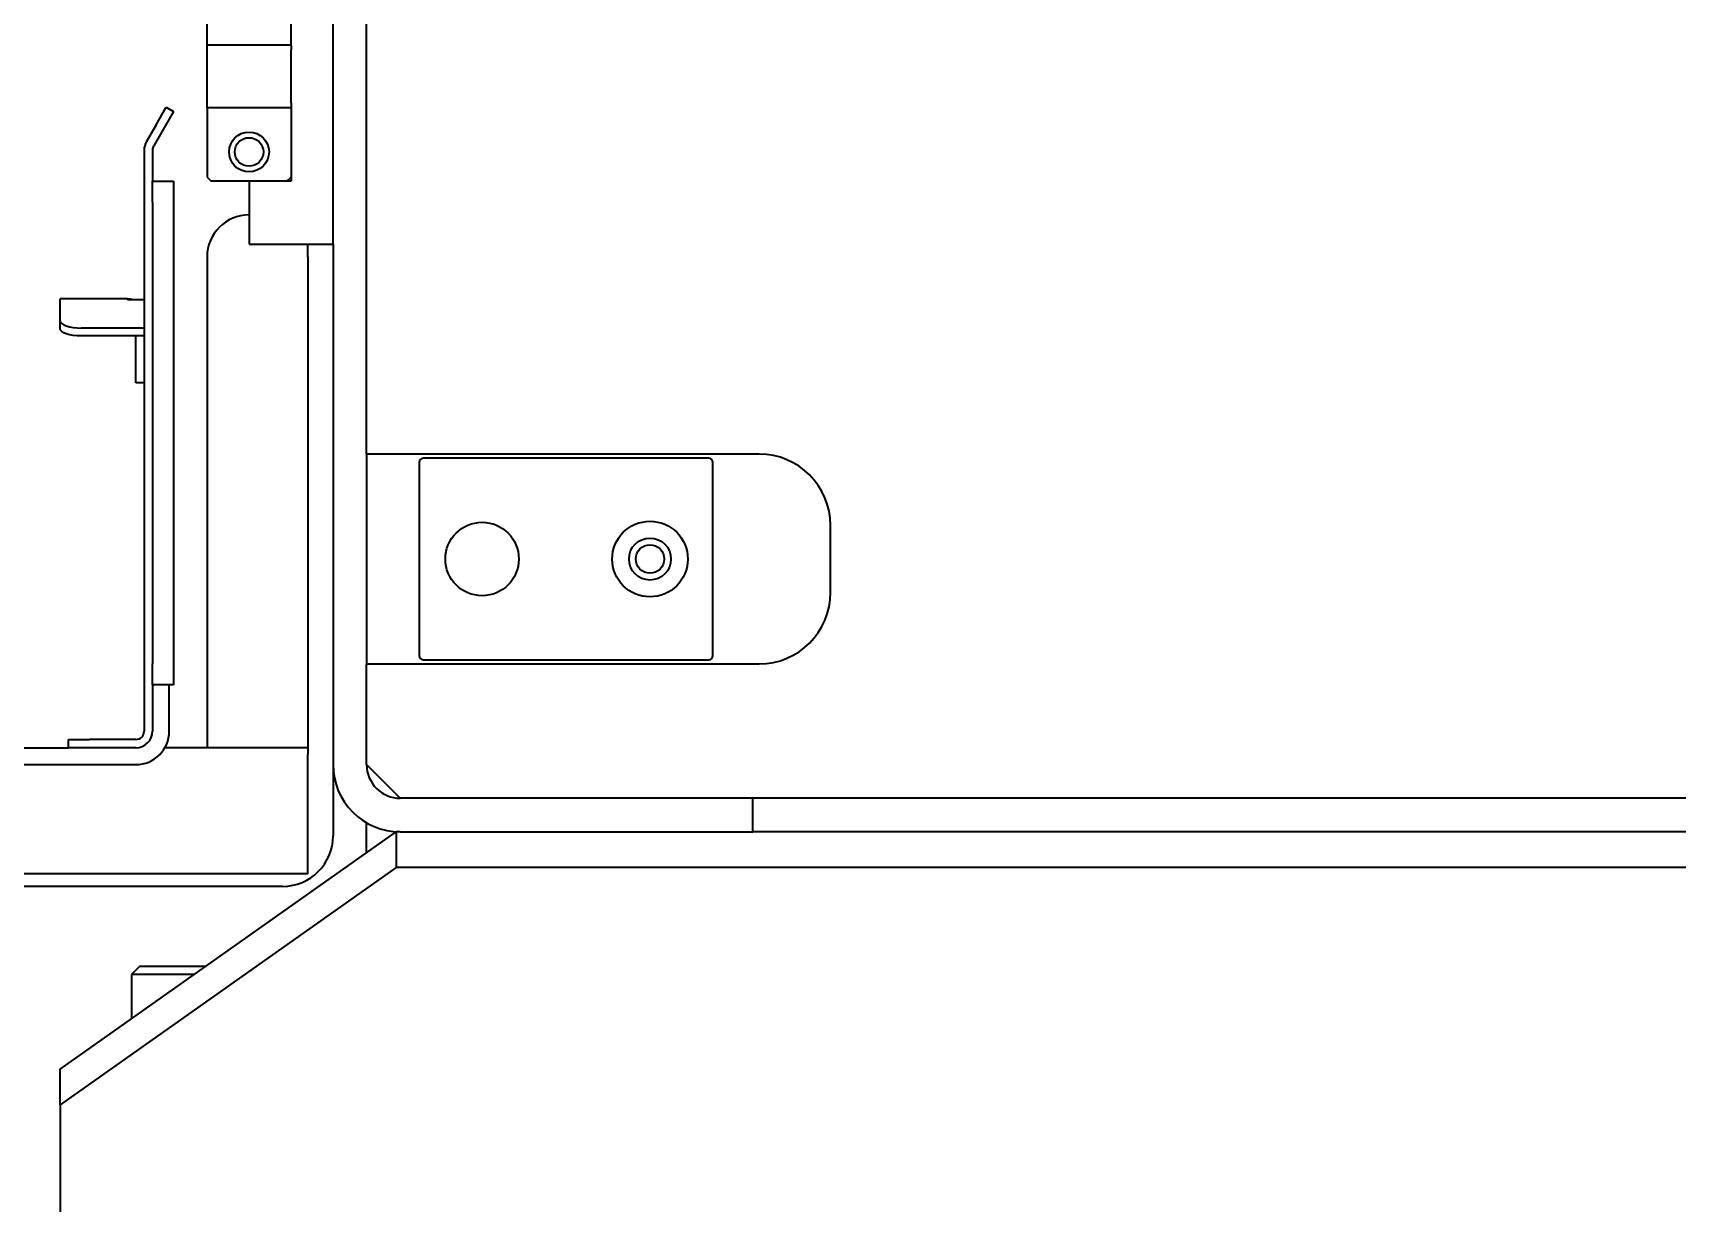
# Model space of a CAD drawing. Header units: inches. Extents: x 16559 to 58559, y 6500 to 36200.
# Drawn here: x 45455.8 to 45847.4, y 29537.8 to 29816.7 of the extents above; entities that cross this region are included whole.
import ezdxf

# ---------------------------------------------------------------- set-up
doc = ezdxf.new("R2010")
doc.units = ezdxf.units.IN
doc.header["$LTSCALE"] = 300
doc.layers.add('GUIDE', color=4, linetype='Continuous', lineweight=35)

# ---------------------------------------------------------------- blocks, each defined once
blk = doc.blocks.new('A$Cbaf7ccba')
at = {"layer": 'GUIDE'}
for p, q in [((-976.7, -623), (-976.7, -443)), ((-984.7, -573), (-984.7, -493)), ((-1014.7, -525.5), (-1014.7, -509)), ((-994.7, -525.5), (-994.7, -509)), ((-1014.7, -525.5), (-994.7, -525.5)), ((-1014.7, -525.65), (-1014.7, -525.5)), ((-1014.7, -526.64), (-1014.7, -525.65)), ((-1014.7, -539.36), (-1014.7, -526.64)), ((-994.7, -525.65), (-994.7, -525.5)), ((-994.7, -525.65), (-994.7, -526.64)), ((-994.7, -539.36), (-994.7, -526.64)), ((-1026.93, -544.67), (-1024.43, -540.34)), ((-1024.43, -540.34), (-1022.7, -541.34)), ((-1014.7, -540.35), (-1014.7, -539.36)), ((-1014.7, -540.5), (-1014.7, -540.35)), ((-994.7, -540.5), (-1014.7, -540.5)), ((-1014.7, -540.5), (-1014.7, -557)), ((-994.7, -539.36), (-994.7, -540.35)), ((-994.7, -540.5), (-994.7, -540.35)), ((-994.7, -540.5), (-994.7, -557)), ((-1022.7, -541.34), (-1025.2, -545.67)), ((-1026.93, -544.67), (-1029.17, -548.54)), ((-1025.2, -545.67), (-1027.43, -549.54)), ((-1029.7, -550.54), (-1029.7, -689)), ((-1027.7, -550.54), (-1027.7, -558)), ((-1027.7, -558), (-1022.7, -558)), ((-1027.7, -563), (-1027.7, -558)), ((-1022.7, -558), (-1022.7, -563)), ((-1014.7, -557), (-1013.7, -558)), ((-995.7, -558), (-1013.7, -558)), ((-1004.7, -558), (-1004.7, -573)), ((-995.7, -558), (-994.7, -557)), ((-994.7, -558), (-995.7, -558)), ((-994.7, -557), (-994.7, -558)), ((-1027.7, -563), (-1027.7, -673)), ((-1022.7, -563), (-1022.7, -673)), ((-1004.7, -573), (-984.7, -573)), ((-990.7, -576), (-990.7, -573)), ((-984.7, -573), (-984.7, -697)), ((-1014.7, -576), (-1014.7, -693)), ((-990.7, -576), (-990.7, -694.61)), ((-1049.7, -586.24), (-1049.7, -586)), ((-1033.7, -586), (-1049.7, -586)), ((-1049.7, -591.25), (-1049.7, -586.24)), ((-1033.7, -586), (-1033.7, -586.24)), ((-1029.7, -586.24), (-1033.7, -586.24)), ((-1049.7, -593.13), (-1049.7, -591.25)), ((-1029.7, -592.96), (-1044.7, -592.96)), ((-1029.7, -594.84), (-1044.7, -594.84)), ((-1031.7, -606), (-1031.7, -594.84)), ((-1029.7, -606), (-1031.7, -606)), ((-883.2, -623), (-976.7, -623)), ((-976.7, -623), (-976.7, -673)), ((-964.2, -625), (-964.2, -671)), ((-895.2, -624), (-963.2, -624)), ((-894.2, -671), (-894.2, -625)), ((-866.2, -656), (-866.2, -640)), ((-1027.7, -678), (-1027.7, -673)), ((-1022.7, -673), (-1022.7, -678)), ((-976.7, -697), (-976.7, -673)), ((-976.7, -673), (-883.2, -673)), ((-963.2, -672), (-895.2, -672)), ((-1022.7, -678), (-1027.7, -678)), ((-1027.7, -678), (-1027.7, -689)), ((-1023.7, -689), (-1023.7, -678)), ((-1137.7, -693), (-1047.7, -693)), ((-1047.7, -693), (-1047.7, -691)), ((-1047.7, -691), (-1042.7, -691)), ((-1042.7, -693), (-1047.7, -693)), ((-1031.7, -691), (-1042.7, -691)), ((-1031.7, -693), (-1042.7, -693)), ((-990.7, -693), (-1024.77, -693)), ((-1148.7, -697), (-1031.7, -697)), ((-990.7, -705), (-990.7, -694.61)), ((-984.7, -697), (-984.7, -714)), ((-968.7, -705), (-976.7, -697)), ((-990.7, -723), (-990.7, -705)), ((-158.09, -705), (-968.7, -705)), ((-884.7, -713), (-884.7, -705)), ((-976.7, -717.95), (-976.7, -710.86)), ((-1049.7, -769.57), (-969.7, -713)), ((-969.7, -713), (-969.7, -721.49)), ((-968.7, -713), (-969.7, -713)), ((-968.7, -713), (-884.7, -713)), ((-143.84, -713), (-884.7, -713)), ((-990.7, -723), (-1312.7, -723)), ((-969.7, -721.49), (-1049.7, -778.05)), ((-79.7, -721.49), (-969.7, -721.49)), ((-996.7, -726), (-1312.7, -726)), ((-1030.7, -745), (-1032.7, -747)), ((-1032.7, -747), (-1032.7, -757.55)), ((-1017.7, -747), (-1032.7, -747)), ((-1030.7, -745), (-1017.7, -745)), ((-1017.7, -745), (-1014.96, -745)), ((-1049.7, -778.05), (-1049.7, -769.57)), ((-1049.7, -778.05), (-1049.7, -797.97)), ((-1049.7, -797.97), (-1049.7, -805))]:
    blk.add_line(p, q, dxfattribs=at)
at = {"layer": 'GUIDE', "flags": 128}
for points in [[(-1032.33, -586.24), (-1032.92, -586.08), (-1033.7, -586)], [(-1049.7, -591.25), (-1049.61, -591.58), (-1049.32, -591.91), (-1048.86, -592.2), (-1048.24, -592.46), (-1047.48, -592.67), (-1046.62, -592.83), (-1045.68, -592.93), (-1044.7, -592.96)], [(-1044.7, -594.84), (-1045.68, -594.81), (-1046.62, -594.71), (-1047.48, -594.55), (-1048.24, -594.34), (-1048.86, -594.08), (-1049.32, -593.78), (-1049.61, -593.46), (-1049.7, -593.13)]]:
    blk.add_lwpolyline(points, dxfattribs=at)
at = {"layer": 'GUIDE'}
for centre, radius in [((-1004.7, -551), 4.75), ((-1004.7, -551), 3.4), ((-949.2, -648), 8.75), ((-909.2, -648), 9), ((-909.2, -648), 5), ((-909.2, -648), 3.4)]:
    blk.add_circle(centre, radius, dxfattribs=at)
for centre, radius, start, end in [((-1025.7, -550.54), 4, 150, 180), ((-1025.7, -550.54), 2, 150, 180), ((-1004.7, -576), 10, 90, 180), ((-963.2, -625), 1, 90, 180), ((-895.2, -625), 1, 0, 90), ((-883.2, -640), 17, 0, 90), ((-883.2, -656), 17, 270, 0), ((-963.2, -671), 1, 180, 270), ((-895.2, -671), 1, 270, 0), ((-1031.7, -689), 8, 270, 0), ((-1031.7, -689), 4, 270, 0), ((-1031.7, -689), 2, 270, 0), ((-968.7, -697), 16, 180, 270), ((-968.7, -697), 8, 180, 270), ((-996.7, -714), 12, 270, 0)]:
    blk.add_arc(centre, radius, start, end, dxfattribs=at)

msp = doc.modelspace()

# ---------------------------------------------------------------- block references
at = {"layer": 'GUIDE'}
msp.add_blockref('A$Cbaf7ccba', (46511.967, 30339.28), dxfattribs=at)

doc.saveas('drawing.dxf')
